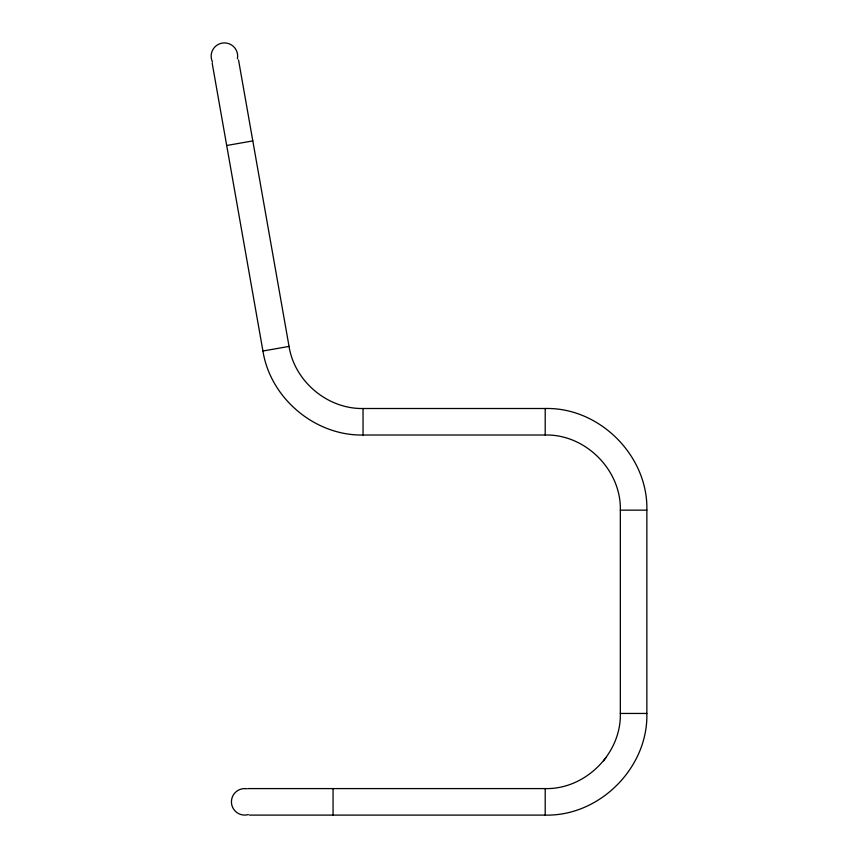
<?xml version="1.0" encoding="UTF-8"?>
<svg xmlns="http://www.w3.org/2000/svg" width="858" height="858" viewBox="0 0 858 858"><rect width="100%" height="100%" fill="white"/><g stroke="black" fill="none" stroke-linecap="round" stroke-linejoin="round"><path stroke-width="1.29" d="M212.173 63.117L262.934 351.019C270.377 398.38 315.111 435.918 363.041 435.017L545.205 435.017C585.349 434.019 621.342 470.012 620.334 510.156L620.334 713.448C621.342 753.592 585.349 789.585 545.205 788.588L248.112 788.588M238.535 59.963L289.049 346.418C294.551 381.424 327.617 409.169 363.041 408.505L545.205 408.505C599.517 407.142 648.208 455.845 646.857 510.156L646.857 713.448C648.208 767.76 599.517 816.451 545.205 815.1L249.399 815.1M603.517 760.821L605.887 757.753M226.694 145.506L252.81 140.905M262.934 351.019L289.049 346.418M620.334 510.156L646.857 510.156M620.334 713.448L646.857 713.448M545.205 408.505L545.205 435.017M545.205 788.588L545.205 815.1M363.041 408.505L363.041 435.017M333.065 788.588L333.065 815.1M248.327 814.585A13.256 13.256 0 0 1 231.435 802.477A13.256 13.256 0 0 1 247.083 788.802M212.484 61.969A13.256 13.256 0 0 1 222.748 43.007A13.256 13.256 0 0 1 237.398 58.827"/></g></svg>
